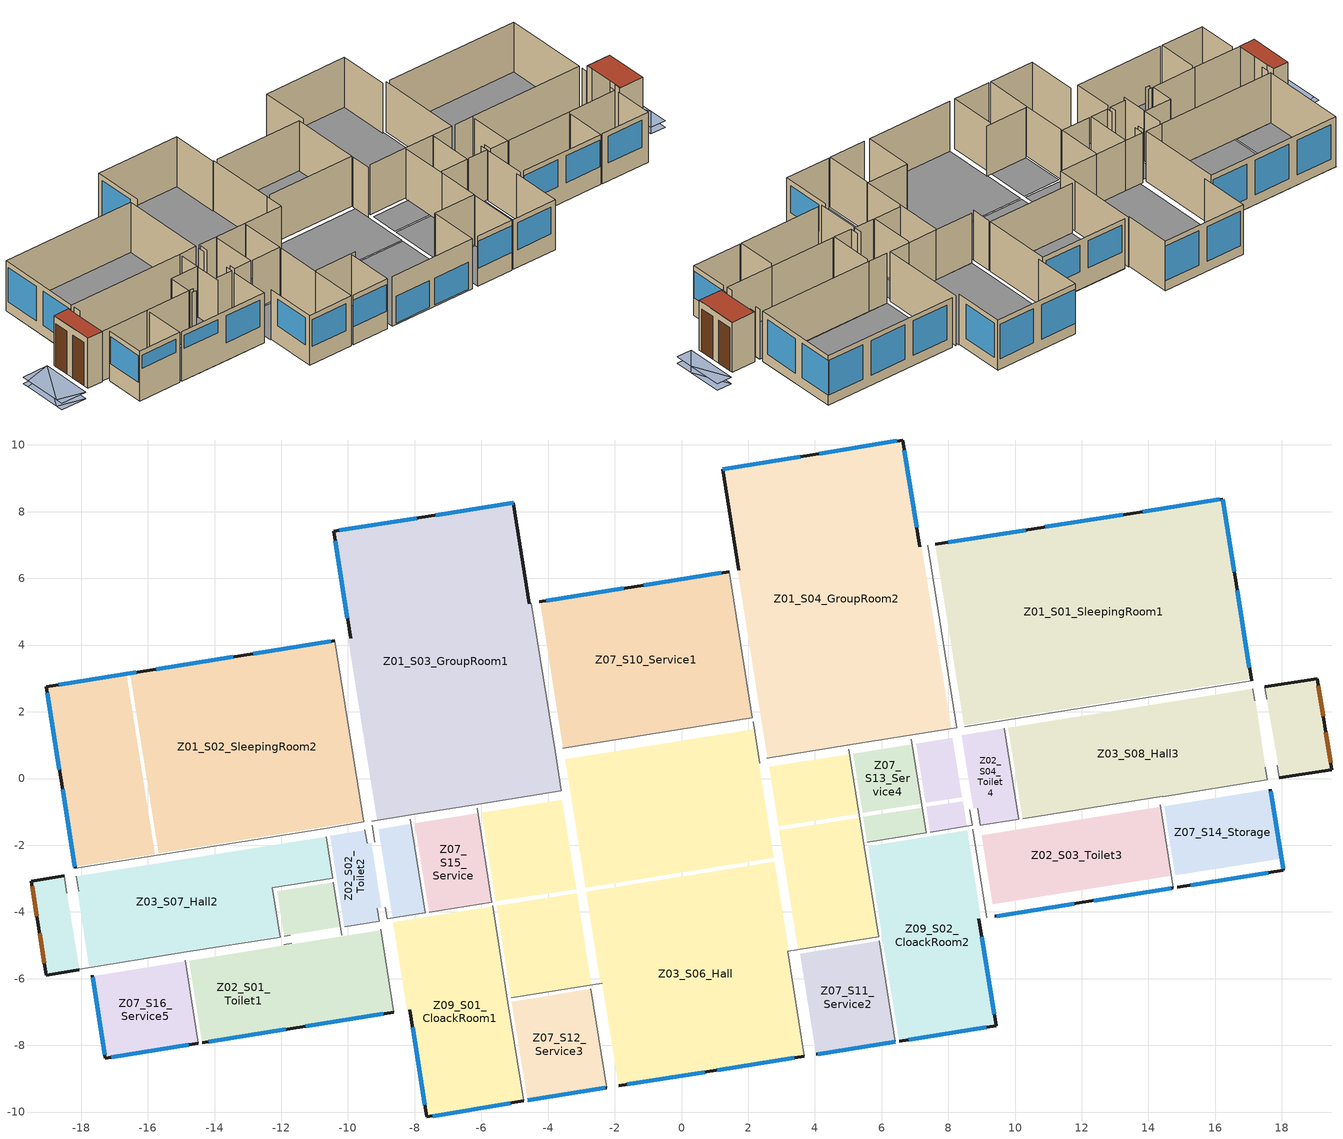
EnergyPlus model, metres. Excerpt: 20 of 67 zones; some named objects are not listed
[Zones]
Z01_S01_SleepingRoom1
 floor to Z04_S01_DHS (C05_Strop_Hollow_Slab_240mm): 8.48,1.6 7.61,7.03 16.22,8.38 17.08,2.98 15.07,2.66 z0
 wall outside (C79_ciana_podstawowa_Aerated): 17.09,2.93 16.22,8.38 7.61,7.03 z0:3.26
 wall to Z02_S04_Toilet4 (C80_ciana_podstawowa_Interna): 8.49,1.55 9.7,1.75 z0:3.26
 wall to Z03_S08_Hall3 (C80_ciana_podstawowa_Interna): 9.7,1.75 17.09,2.93 z0:3.26
 window (H05_Window): 16.14,8.37 13.82,8 / 13.23,7.91 10.91,7.54 / 10.31,7.45 7.99,7.08 / 17.03,3.32 16.66,5.64 z0.67:2.92
 window (H06_Window): 16.57,6.2 16.22,8.38 z0.67:2.92
Z01_S02_SleepingRoom2
 floor to Z07_S01_Storage1 (C05_Strop_Hollow_Slab_240mm): -19.05,2.75 -16.65,3.14 -15.79,-2.27 -18.19,-2.65 z0
 floor to Z07_S02_Storage2 (C05_Strop_Hollow_Slab_240mm): -10.4,4.13 -9.53,-1.27 -15.67,-2.25 -16.53,3.16 z0
 wall outside (C79_ciana_podstawowa_Aerated): -10.4,4.13 -19.05,2.75 -18.18,-2.7 z0:3.26
 wall to Z03_S07_Hall2 (C80_ciana_podstawowa_Interna): -18.18,-2.7 -10.63,-1.49 z0:3.26
 wall to Z02_S02_Toilet2 (C80_ciana_podstawowa_Interna): -10.63,-1.49 -9.53,-1.3 z0:3.26
 wall to Z01_S03_GroupRoom1 (C80_ciana_podstawowa_Interna): -9.53,-1.3 -10.4,4.13 z0:3.26
 window (H05_Window): -10.52,4.11 -12.84,3.74 / -13.43,3.65 -15.75,3.28 / -16.35,3.18 -18.67,2.81 / -19.02,2.58 -18.65,0.26 / -18.56,-0.33 -18.19,-2.65 z0.67:2.92
Z01_S03_GroupRoom1
 floor to Z07_S03_Storage3 (C05_Strop_Hollow_Slab_240mm): -9.12,-1.25 -9.99,4.2 -9.92,4.21 -10.43,7.41 -5.04,8.27 -4.56,5.25 -4.52,5.25 -3.63,-0.38 -6.09,-0.77 z0
 wall outside (C79_ciana_podstawowa_Aerated): -4.56,5.25 -5.04,8.27 -10.43,7.41 -9.92,4.21 z0:3.26
 wall to Z07_S10_Service1 (C80_ciana_podstawowa_Interna): -3.79,0.81 -4.5,5.26 z0:3.26
 wall to Z03_S06_Hall (C80_ciana_podstawowa_Interna): -3.6,-0.37 -3.79,0.81 z0:3.26
 wall to Z02_S02_Toilet2 (C82_ciana_podstawowa_Interna): -9.29,-1.28 -8.09,-1.09 z0:3.26
 wall to Z07_S15_Service (C82_ciana_podstawowa_Interna): -8.09,-1.09 -6.09,-0.77 z0:3.26
 wall to Z03_S06_Hall (C82_ciana_podstawowa_Interna): -6.09,-0.77 -3.6,-0.37 z0:3.26
 window (H05_Window): -10.39,7.13 -10.02,4.81 / -5.04,8.27 -7.36,7.9 z0.67:2.92; -7.93,7.81 -10.25,7.44 z0.66:2.91
Z01_S04_GroupRoom2
 floor to Z07_S05_Storage5 (C05_Strop_Hollow_Slab_240mm): 7.14,6.95 7.19,6.96 8.08,1.49 2.59,0.61 2.39,1.81 1.69,6.24 1.72,6.25 1.24,9.27 6.63,10.15 z0
 wall outside (C79_ciana_podstawowa_Aerated): 7.14,6.95 6.63,10.15 1.24,9.27 1.72,6.25 z0:3.26
 wall to Z03_S06_Hall (C82_ciana_podstawowa_Interna): 2.56,0.61 5.05,1.01 z0:3.26
 wall to Z07_S13_Service4 (C82_ciana_podstawowa_Interna): 5.05,1.01 6.94,1.31 z0:3.26
 wall to Z02_S04_Toilet4 (C82_ciana_podstawowa_Interna): 6.94,1.31 8.25,1.52 z0:3.26
 wall to Z01_S01_SleepingRoom1 (C80_ciana_podstawowa_Interna): 8.25,1.52 7.38,6.99 z0:3.26
 window (H05_Window): 6.45,10.12 4.13,9.74 / 7.05,7.53 6.68,9.85 z0.67:2.92; 3.56,9.65 1.24,9.27 z0.66:2.91
Z02_S01_Toilet1
 floor to Z07_S09_Storage10 (C05_Strop_Hollow_Slab_240mm): -11.89,-5 -11.49,-7.46 -14.37,-7.92 -14.76,-5.46 -12.9,-5.16 z0
 floor to Z03_S05_Hall4 (C05_Strop_Hollow_Slab_240mm): -11.91,-4.71 -12.12,-3.38 -10.44,-3.11 -10.22,-4.44 -11.7,-4.68 z0
 floor to Z07_S08_Storage9 (C05_Strop_Hollow_Slab_240mm): -8.62,-7.01 -11.49,-7.46 -11.89,-5 -9.01,-4.54 z0
 wall outside (C79_ciana_podstawowa_Aerated): -14.37,-7.92 -8.62,-7.01 z0:3.26
 wall to Z09_S01_CloackRoom1 (C80_ciana_podstawowa_Interna): -8.62,-7.01 -9.02,-4.52 z0:3.26
 wall to Z02_S02_Toilet2 (C82_ciana_podstawowa_Interna): -10.18,-4.7 -10.44,-3.11 z0:3.26
 wall to Z02_S01_Toilet1 (C80_ciana_podstawowa_Interna): -11.91,-4.74 -11.72,-4.71 / -11.69,-4.94 -11.93,-4.98 z0:3.26
 window (H08_Window): -14.18,-7.89 -11.86,-7.52 z2.08:2.93
 window (H07_Window): -11.27,-7.43 -8.95,-7.06 z1.17:2.92
Z02_S02_Toilet2
 floor to Z03_S05_Hall4 (C05_Strop_Hollow_Slab_240mm): -10.11,-4.42 -10.54,-1.72 -9.49,-1.55 -9.43,-1.94 -9.31,-1.92 -9,-3.87 -9.12,-3.89 -9.06,-4.26 z0
 floor to Z03_S04_Hall3 (C05_Strop_Hollow_Slab_240mm): -7.69,-4.02 -8.66,-4.18 -9.08,-1.51 -8.11,-1.36 z0
 wall to Z02_S02_Toilet2 (C80_ciana_podstawowa_Interna): -9.05,-4.28 -9.12,-3.89 / -9.43,-1.94 -9.49,-1.53 / -8.88,-3.86 -8.82,-4.2 / -9.27,-1.4 -9.19,-1.91 z0:3.26
 wall to Z09_S01_CloackRoom1 (C82_ciana_podstawowa_Interna): -8.82,-4.2 -7.69,-4.02 z0:3.26
 wall to Z07_S15_Service (C82_ciana_podstawowa_Interna): -7.69,-4.02 -8.14,-1.22 z0:3.26
 wall to Z02_S01_Toilet1 (C80_ciana_podstawowa_Interna): -10.1,-4.45 -9.05,-4.28 z0:3.26
Z02_S03_Toilet3
 floor to Z04_S02_DHS2 (C05_Strop_Hollow_Slab_240mm): 14.69,-2.92 9.34,-3.77 9,-1.7 14.36,-0.85 z0
 wall outside (C79_ciana_podstawowa_Aerated): 9.39,-4.13 14.75,-3.28 z0:3.26
 wall to Z07_S14_Storage (C82_ciana_podstawowa_Interna): 14.75,-3.28 14.35,-0.79 z0:3.26
 window (H07_Window): 9.45,-4.12 11.77,-3.75 / 12.36,-3.66 14.68,-3.29 z1.17:2.92
Z02_S04_Toilet4
 floor to Z03_S02_Hall1 (C05_Strop_Hollow_Slab_240mm): 8.12,1.22 8.41,-0.56 7.32,-0.73 7.04,1.05 z0
 floor to Z07_S06_Storage7 (C05_Strop_Hollow_Slab_240mm): 8.43,-0.68 8.55,-1.43 7.46,-1.61 7.34,-0.85 z0
 floor to Z03_S01_Hall5 (C05_Strop_Hollow_Slab_240mm): 10.11,-1.22 8.96,-1.41 8.88,-0.89 8.76,-0.91 8.7,-0.57 8.41,1.3 9.68,1.5 z0
 wall to Z09_S02_CloackRoom2 (C82_ciana_podstawowa_Interna): 7.46,-1.61 8.71,-1.41 z0:3.26
 wall to Z03_S08_Hall3 (C82_ciana_podstawowa_Interna): 10.11,-1.22 9.68,1.5 z0:3.26
 wall to Z02_S03_Toilet3 (C80_ciana_podstawowa_Interna): 8.96,-1.41 10.11,-1.22 z0:3.26
 wall to Z02_S04_Toilet4 (C80_ciana_podstawowa_Interna): 8.71,-1.41 8.64,-0.93 / 8.88,-0.89 8.96,-1.41 z0:3.26
Z03_S06_Hall
 floor to Z03_S04_Hall3 (C05_Strop_Hollow_Slab_240mm): -3.16,-3.31 -5.56,-3.68 -5.99,-1.02 -3.58,-0.64 z0
 floor to Z04_S03_DHS3 (C05_Strop_Hollow_Slab_240mm): -5.54,-3.82 -3.14,-3.43 -2.7,-6.18 -5.1,-6.57 z0
 floor to Z03_S03_Hall2 (C05_Strop_Hollow_Slab_240mm): -3.49,0.58 2.15,1.48 2.77,-2.37 -2.87,-3.27 -3.31,-0.53 z0
 floor to Z07_S07_Storage8 (C05_Strop_Hollow_Slab_240mm): -2.85,-3.39 2.79,-2.49 3.22,-5.18 3.18,-5.19 3.68,-8.32 -1.89,-9.21 -2.38,-6.13 -2.41,-6.14 z0
 floor to Z03_S02_Hall1 (C05_Strop_Hollow_Slab_240mm): 2.91,-1.44 2.63,0.35 5.03,0.73 5.32,-1.05 z0
 floor to Z07_S06_Storage7 (C05_Strop_Hollow_Slab_240mm): 5.91,-4.75 3.5,-5.13 2.93,-1.55 5.34,-1.17 5.47,-2.04 z0
 wall outside (C79_ciana_podstawowa_Aerated): -1.89,-9.21 3.68,-8.33 z0:3.26
 wall to Z07_S11_Service2 (C79_ciana_podstawowa_Aerated): 3.68,-8.33 3.18,-5.18 z0:3.26
 wall to Z01_S04_GroupRoom2 (C80_ciana_podstawowa_Interna): 2.34,0.45 2.14,1.7 z0:3.26
 wall to Z07_S13_Service4 (C82_ciana_podstawowa_Interna): 5.47,-2.04 5.01,0.88 z0:3.26
 wall to Z09_S02_CloackRoom2 (C82_ciana_podstawowa_Interna): 5.91,-4.75 5.47,-2.04 z0:3.26
 wall to Z07_S12_Service3 (C82_ciana_podstawowa_Interna): -5.1,-6.57 -2.38,-6.13 z0:3.26
 wall to Z07_S11_Service2 (C82_ciana_podstawowa_Interna): 3.18,-5.18 5.91,-4.75 z0:3.26
 window (H07_Window): -1.63,-9.17 0.69,-8.8 / 1.07,-8.74 3.39,-8.37 z0.1:1.85
Z03_S07_Hall2
 floor to Z03_S05_Hall4 (C05_Strop_Hollow_Slab_240mm): -17.75,-5.64 -18.11,-3.39 -18.07,-3.39 -18.14,-2.93 -10.65,-1.74 -10.46,-2.99 -12.26,-3.28 -12.03,-4.73 -14.81,-5.17 z0
 floor ground (C03_Strop_Basement_Floor (Inv)): -18.06,-5.74 -19.04,-5.89 -19.49,-3.08 -18.51,-2.92 -18.42,-3.44 z0
 wall outside (C84_ciana_podstawowa_Ribbed): -18.51,-2.92 -19.49,-3.08 -19.04,-5.89 -18.06,-5.74 z0:3.26
 wall to Z02_S01_Toilet1 (C82_ciana_podstawowa_Interna): -12.03,-4.75 -12.26,-3.28 -10.46,-2.99 z0:3.26
 wall to Z07_S16_Service5 (C80_ciana_podstawowa_Interna): -18.06,-5.72 -14.92,-5.22 z0:3.26
 wall to Z02_S01_Toilet1 (C80_ciana_podstawowa_Interna): -14.92,-5.22 -12.03,-4.75 z0:3.26
 wall to Z02_S02_Toilet2 (C82_ciana_podstawowa_Interna): -10.46,-2.99 -10.65,-1.74 z0:3.26
 wall to Z03_S07_Hall2 (C79_ciana_podstawowa_Aerated): -18.42,-3.44 -18.51,-2.92 / -18.14,-2.93 -18.07,-3.39 z0:3.26
 door (H03_Door): -19.47,-3.23 -19.33,-4.13 / -19.25,-4.63 -19.1,-5.54 z0:2.8
 roof outside (C06_Strop_Hollow_Slab_240mm): -18.51,-2.92 -19.49,-3.08 -19.04,-5.89 -18.06,-5.74 -18.42,-3.44 z3.26
Z03_S08_Hall3
 floor to Z03_S01_Hall5 (C05_Strop_Hollow_Slab_240mm): 9.8,1.52 17.13,2.69 17.21,2.33 17.5,0.34 17.56,-0.04 14.43,-0.54 10.23,-1.21 z0
 floor ground (C04_Strop_Basement_Floor (Inv)): 19.49,0.27 17.96,0.02 17.49,2.75 19.06,3 z0
 wall outside (C84_ciana_podstawowa_Ribbed): 17.92,0.02 19.49,0.27 19.06,3 17.48,2.75 z0:3.26
 wall to Z02_S03_Toilet3 (C80_ciana_podstawowa_Interna): 10.23,-1.2 14.43,-0.54 z0:3.26
 wall to Z07_S14_Storage (C81_ciana_podstawowa_Interna): 14.43,-0.54 17.56,-0.04 z0:3.26
 wall to Z03_S08_Hall3 (C79_ciana_podstawowa_Aerated): 17.19,2.33 17.13,2.69 / 17.56,-0.04 17.5,0.34 / 17.48,2.75 17.54,2.38 / 17.86,0.39 17.92,0.02 z0:3.26
 door (H03_Door): 19.24,1.87 19.09,2.78 / 19.46,0.48 19.32,1.38 z0:2.8
 roof outside (C06_Strop_Hollow_Slab_240mm): 19.06,3 17.53,2.75 17.97,0.02 19.49,0.27 z3.26
Z07_S10_Service1
 floor to Z07_S04_Storage4 (C05_Strop_Hollow_Slab_240mm): 2.1,1.81 -3.54,0.91 -4.24,5.3 1.4,6.2 z0
 wall outside (C79_ciana_podstawowa_Aerated): 1.43,6.2 -4.26,5.29 z0:3.26
 wall to Z01_S04_GroupRoom2 (C80_ciana_podstawowa_Interna): 2.13,1.82 1.43,6.2 z0:3.26
 wall to Z03_S06_Hall (C82_ciana_podstawowa_Interna): -3.56,0.91 2.13,1.82 z0:3.26
 window (H07_Window): 1.19,6.16 -1.13,5.79 / -1.73,5.7 -4.05,5.33 z1.17:2.92
Z07_S11_Service2
 floor to Z07_S06_Storage7 (C05_Strop_Hollow_Slab_240mm): 3.56,-5.25 5.93,-4.87 6.41,-7.89 4.04,-8.27 z0
 wall outside (C79_ciana_podstawowa_Aerated): 4.04,-8.27 6.41,-7.89 z0:3.26
 wall to Z09_S02_CloackRoom2 (C82_ciana_podstawowa_Interna): 6.41,-7.89 5.93,-4.87 z0:3.26
 window (H07_Window): 4.09,-8.26 6.41,-7.89 z1.17:2.92
Z07_S12_Service3
 floor to Z04_S03_DHS3 (C05_Strop_Hollow_Slab_240mm): -2.72,-6.31 -2.24,-9.27 -4.61,-9.65 -5.09,-6.69 z0
 wall outside (C79_ciana_podstawowa_Aerated): -4.61,-9.65 -2.24,-9.27 z0:3.26
 wall to Z03_S06_Hall (C79_ciana_podstawowa_Aerated): -2.24,-9.27 -2.72,-6.31 z0:3.26
 window (H07_Window): -4.61,-9.65 -2.29,-9.28 z1.17:2.92
Z07_S13_Service4
 floor to Z03_S02_Hall1 (C05_Strop_Hollow_Slab_240mm): 5.44,-1.03 5.15,0.75 6.92,1.03 7.2,-0.75 z0
 floor to Z07_S06_Storage7 (C05_Strop_Hollow_Slab_240mm): 5.57,-1.91 5.45,-1.15 7.22,-0.87 7.34,-1.62 z0
 wall to Z09_S02_CloackRoom2 (C82_ciana_podstawowa_Interna): 5.57,-1.91 7.34,-1.63 z0:3.26
 wall to Z02_S04_Toilet4 (C82_ciana_podstawowa_Interna): 7.34,-1.63 6.9,1.18 z0:3.26
Z07_S14_Storage
 floor to Z04_S02_DHS2 (C05_Strop_Hollow_Slab_240mm): 17.63,-0.32 17.96,-2.4 14.81,-2.9 14.48,-0.83 z0
 wall outside (C79_ciana_podstawowa_Aerated): 14.86,-3.26 18.04,-2.75 17.66,-0.32 z0:3.26
 window (H07_Window): 18.03,-2.7 17.66,-0.38 / 15.27,-3.2 17.59,-2.83 z1.17:2.92
Z07_S15_Service
 floor to Z03_S04_Hall3 (C05_Strop_Hollow_Slab_240mm): -7.57,-4 -7.99,-1.34 -6.11,-1.04 -5.68,-3.7 z0
 wall to Z03_S06_Hall (C82_ciana_podstawowa_Interna): -5.68,-3.7 -6.13,-0.9 z0:3.26
 wall to Z09_S01_CloackRoom1 (C82_ciana_podstawowa_Interna): -7.57,-4 -5.68,-3.7 z0:3.26
Z07_S16_Service5
 floor to Z07_S09_Storage10 (C05_Strop_Hollow_Slab_240mm): -17.66,-5.92 -14.88,-5.48 -14.49,-7.94 -17.27,-8.38 z0
 wall outside (C79_ciana_podstawowa_Aerated): -17.67,-5.9 -17.27,-8.39 -14.49,-7.94 z0:3.26
 wall to Z02_S01_Toilet1 (C82_ciana_podstawowa_Interna): -14.49,-7.94 -14.88,-5.45 z0:3.26
 window (H07_Window): -17.66,-5.96 -17.29,-8.28 z1.17:2.92
 window (H08_Window): -17.09,-8.36 -14.77,-7.99 z2.08:2.93
Z09_S01_CloackRoom1
 floor to Z04_S03_DHS3 (C05_Strop_Hollow_Slab_240mm): -4.73,-9.67 -7.63,-10.15 -8.15,-6.93 -8.21,-6.94 -8.63,-4.31 -5.66,-3.84 -5.2,-6.7 z0
 wall outside (C79_ciana_podstawowa_Aerated): -8.15,-6.93 -7.63,-10.15 -4.73,-9.67 z0:3.26
 wall to Z03_S06_Hall (C82_ciana_podstawowa_Interna): -5.2,-6.7 -5.66,-3.82 z0:3.26
 wall to Z07_S12_Service3 (C82_ciana_podstawowa_Interna): -4.73,-9.67 -5.2,-6.7 z0:3.26
 window (H07_Window): -7.46,-10.12 -5.14,-9.73 / -8.06,-7.46 -7.69,-9.78 z1.17:2.92
Z09_S02_CloackRoom2
 floor to Z07_S06_Storage7 (C05_Strop_Hollow_Slab_240mm): 5.59,-2.03 8.57,-1.55 8.6,-1.76 8.97,-4.2 8.92,-4.21 9.43,-7.41 6.53,-7.87 6.02,-4.73 z0
 wall outside (C79_ciana_podstawowa_Aerated): 6.53,-7.87 9.43,-7.41 8.92,-4.21 z0:3.26
 wall to Z02_S03_Toilet3 (C80_ciana_podstawowa_Interna): 9.16,-4.17 8.73,-1.52 z0:3.26
 window (H07_Window): 9.37,-7.06 9,-4.74 / 6.81,-7.83 9.13,-7.46 z1.17:2.92
shading: 19.32,3.36 20.66,1.34 20.32,3.52 z-0.42; 19.85,0.04 20.66,1.34 19.32,3.36 z-0.42; 20.66,1.34 19.85,0.04 20.86,0.19 z-0.42; 19.32,3.36 20.66,1.34 20.32,3.52 z0; 19.85,0.04 20.66,1.34 19.32,3.36 z0; 20.66,1.34 19.85,0.04 20.86,0.19 z0; -20.99,-6.43 -19.33,-6.16 -21.05,-6 z-0.42; -19.84,-2.92 -21.05,-6 -19.33,-6.16 z-0.42; -21.05,-6 -19.84,-2.92 -21.43,-3.61 z-0.42; -21.5,-3.19 -21.43,-3.61 -19.84,-2.92 z-0.42; -20.99,-6.43 -19.33,-6.16 -21.05,-6 z0; -19.84,-2.92 -21.05,-6 -19.33,-6.16 z0; -21.05,-6 -19.84,-2.92 -21.43,-3.61 z0; -21.5,-3.19 -21.43,-3.61 -19.84,-2.92 z0
[Building]
Zlobek validated ventilation 0.85: 0, Country, 0.04, 0.4, FullExterior, 25, 6
[SizingPeriod:WeatherFileConditionType]
Summer: SummerExtreme, Monday, Yes, Yes
Winter: WinterExtreme, Monday, Yes, Yes
[Site:Location]
Warsaw: 52.237, 21.0175, 0, 111
[Site:GroundTemperature:BuildingSurface]
10, 10, 10, 10, 10, 10, 10, 10, 10, 10, 10, 10
[Site:GroundReflectance]
0.2, 0.2, 0.2, 0.2, 0.2, 0.2, 0.2, 0.2, 0.2, 0.2, 0.2, 0.2
[Site:WaterMainsTemperature]
Schedule: Sched7_water_mains_temp, 0, 0
[Material:NoMass]
V03_M_Jednoskrzyd3owe_p3ytow (10mm): Rough, 0.33, 0.65, 0.6, 0.65
M06_Fictitious_insulation (0.6): Rough, 0.524073, 0.65, 0.6, 0.65
M07_Fictitious_insulation (0.6): Rough, 0.522928, 0.65, 0.6, 0.65
[WindowMaterial:SimpleGlazingSystem]
V06_Window_PVC_2350x2250_Win (10mm); V07_Window_PVC_2350x2250_Win (10mm); V05_Window_PVC_2350x1750_Win (10mm); V08_Window_PVC_2350x850_Wind (10mm): 1.5, 0.7
[Construction]
H03_Door: V03_M_Jednoskrzyd3owe_p3ytow (10mm)
H05_Window: V06_Window_PVC_2350x2250_Win (10mm)
H06_Window: V07_Window_PVC_2350x2250_Win (10mm)
H07_Window: V05_Window_PVC_2350x1750_Win (10mm)
H08_Window: V08_Window_PVC_2350x850_Wind (10mm)
C79_ciana_podstawowa_Aerated: M09_Reference (360mm 0.6)
C80_ciana_podstawowa_Interna: M08_Mur_z_ceg3y_dr_onej (240mm 0.6)
C05_Strop_Hollow_Slab_240mm: M02_Concrete_High_density (240mm 0.6)
C82_ciana_podstawowa_Interna: M08_Mur_z_ceg3y_dr_onej (120mm 0.6)
C06_Strop_Hollow_Slab_240mm: M03_Concrete_High_density (240mm 0.6), M01_Air_cavity, M03_Concrete_High_density (240mm 0.6)
C81_ciana_podstawowa_Interna: M08_Mur_z_ceg3y_dr_onej (290mm 0.6)
C84_ciana_podstawowa_Ribbed: M11_Reference (320mm 0.6)
C03_Strop_Basement_Floor (Inv): M02_Concrete_High_density (200mm 0.6), M06_Fictitious_insulation (0.6)
C04_Strop_Basement_Floor (Inv): M02_Concrete_High_density (200mm 0.6), M07_Fictitious_insulation (0.6)
FURNIT_InternalMass: FURNIT_Material
[Material]
M02_Concrete_High_density (200mm 0.6): Rough, 0.2, 0.731, 2400, 840, 0.9, 0.6, 0.6
M02_Concrete_High_density (240mm 0.6): Rough, 0.24, 0.731, 2400, 840, 0.9, 0.6, 0.6
M03_Concrete_High_density (240mm 0.6): Rough, 0.24, 0.73, 2400, 840, 0.9, 0.6, 0.6
M09_Reference (360mm 0.6): Rough, 0.36, 1.198, 800, 840, 0.9, 0.6, 0.6
M08_Mur_z_ceg3y_dr_onej (240mm 0.6): Rough, 0.24, 0.8, 1600, 888, 0.9, 0.6, 0.6
M08_Mur_z_ceg3y_dr_onej (290mm 0.6): Rough, 0.29, 0.8, 1600, 888, 0.9, 0.6, 0.6
M08_Mur_z_ceg3y_dr_onej (120mm 0.6): Rough, 0.12, 0.8, 1600, 888, 0.9, 0.6, 0.6
M11_Reference (320mm 0.6): Rough, 0.32, 1.2, 800, 840, 0.9, 0.6, 0.6
FURNIT_Material: MediumSmooth, 0.05, 0.18, 900, 1200, 0.9, 0.6, 0.6
[Material:AirGap]
M01_Air_cavity: 0.09
[Zone]
Z01_S01_SleepingRoom1: 0, 0, 0, 0, 1, 1, 3.26, 157.09, 48.19
Z01_S02_SleepingRoom2: 0, 0, 0, 0, 1, 1, 3.26, 157.592, 48.342
Z01_S03_GroupRoom1: 0, 0, 0, 0, 1, 1, 3.26, 161.355, 49.497
Z01_S04_GroupRoom2: 0, 0, 0, 0, 1, 1, 3.26, 161.552, 49.556
Z02_S01_Toilet1: 0, 0, 0, 0, 1, 1, 3.26, 56.669, 17.385
Z02_S02_Toilet2: 0, 0, 0, 0, 1, 1, 3.26, 21.77, 6.678
Z02_S03_Toilet3: 0, 0, 0, 0, 1, 1, 3.26, 44.523, 13.658
Z02_S04_Toilet4: 0, 0, 0, 0, 1, 1, 3.26, 24.085, 7.388
Z03_S06_Hall: 0, 0, 0, 0, 1, 1, 3.26, 290.041, 88.97
Z03_S07_Hall2: 0, 0, 0, 0, 1, 1, 3.26, 71.268, 21.862
Z03_S08_Hall3: 0, 0, 0, 0, 1, 1, 3.26, 83.583, 25.639
Z07_S10_Service1: 0, 0, 0, 0, 1, 1, 3.26, 83.375, 25.575
Z07_S11_Service2: 0, 0, 0, 0, 1, 1, 3.26, 23.94, 7.344
Z07_S12_Service3: 0, 0, 0, 0, 1, 1, 3.26, 23.473, 7.2
Z07_S13_Service4: 0, 0, 0, 0, 1, 1, 3.26, 16.573, 5.084
Z07_S14_Storage: 0, 0, 0, 0, 1, 1, 3.26, 25.875, 7.937
Z07_S15_Service: 0, 0, 0, 0, 1, 1, 3.26, 17.685, 5.424
Z07_S16_Service5: 0, 0, 0, 0, 1, 1, 3.26, 23.166, 7.106
Z09_S01_CloackRoom1: 0, 0, 0, 0, 1, 1, 3.26, 58.922, 18.075
Z09_S02_CloackRoom2: 0, 0, 0, 0, 1, 1, 3.26, 58.832, 18.048
[People]
Z01_S01_SleepingRoom1_IG1 People: Z01_S01_SleepingRoom1, Sched3, people, 30, , , 0.6, autocalculate, Z01_S01_SleepingRoom1_IG1 ActivityLevel, 0, No, , , Work Eff Sch
Z01_S02_SleepingRoom2_IG1 People: Z01_S02_SleepingRoom2, Sched3, people, 30, , , 0.6, autocalculate, Z01_S02_SleepingRoom2_IG1 ActivityLevel, 0, No, , , Work Eff Sch
Z01_S03_GroupRoom1_IG1 People: Z01_S03_GroupRoom1, Sched3, people, 30, , , 0.6, autocalculate, Z01_S03_GroupRoom1_IG1 ActivityLevel, 0, No, , , Work Eff Sch
Z01_S04_GroupRoom2_IG1 People: Z01_S04_GroupRoom2, Sched3, people, 30, , , 0.6, autocalculate, Z01_S04_GroupRoom2_IG1 ActivityLevel, 0, No, , , Work Eff Sch
[Lights]
Z01_S01_SleepingRoom1_IG2 Lights: Z01_S01_SleepingRoom1, Sched3, Watts/Area, , 10.3756, , 0, 0.656, 0.18, 0, 1
Z01_S02_SleepingRoom2_IG2 Lights: Z01_S02_SleepingRoom2, Sched3, Watts/Area, , 10.3429, , 0, 0.656, 0.18, 0, 1
Z01_S03_GroupRoom1_IG2 Lights: Z01_S03_GroupRoom1, Sched3, Watts/Area, , 10.1017, , 0, 0.656, 0.18, 0, 1
Z01_S04_GroupRoom2_IG2 Lights: Z01_S04_GroupRoom2, Sched3, Watts/Area, , 10.0896, , 0, 0.656, 0.18, 0, 1
Z03_S06_Hall_IG1 Lights: Z03_S06_Hall, Sched3, Watts/Area, , 2.24794, , 0, 0.656, 0.18, 0, 1
Z03_S07_Hall2_IG1 Lights: Z03_S07_Hall2, Sched3, Watts/Area, , 9.14814, , 0, 0.656, 0.18, 0, 1
Z03_S08_Hall3_IG1 Lights: Z03_S08_Hall3, Sched3, Watts/Area, , 7.80074, , 0, 0.656, 0.18, 0, 1
[ZoneInfiltration:FlowCoefficient]
Z01_S01_SleepingRoom1_IG3 Infil: Z01_S01_SleepingRoom1, Sched1_flow_rate_fraction, 0.0163097, 0.078, 0.67, 0.142, 0.5
Z01_S02_SleepingRoom2_IG3 Infil: Z01_S02_SleepingRoom2, Sched1_flow_rate_fraction, 0.0164207, 0.078, 0.67, 0.142, 0.5
Z01_S03_GroupRoom1_IG3 Infil: Z01_S03_GroupRoom1, Sched1_flow_rate_fraction, 0.0119991, 0.078, 0.67, 0.142, 0.5
Z01_S04_GroupRoom2_IG3 Infil: Z01_S04_GroupRoom2, Sched1_flow_rate_fraction, 0.011999, 0.078, 0.67, 0.142, 0.5
Z02_S01_Toilet1_IG1 Infil: Z02_S01_Toilet1, Sched1_flow_rate_fraction, 0.00548963, 0.078, 0.67, 0.142, 0.5
Z02_S03_Toilet3_IG1 Infil: Z02_S03_Toilet3, Sched1_flow_rate_fraction, 0.00576602, 0.078, 0.67, 0.142, 0.5
Z03_S06_Hall_IG2 Infil: Z03_S06_Hall, Sched1_flow_rate_fraction, 0.00591396, 0.078, 0.67, 0.142, 0.5
Z03_S07_Hall2_IG2 Infil: Z03_S07_Hall2, Sched1_flow_rate_fraction, 0.00781906, 0.078, 0.67, 0.142, 0.5
Z03_S08_Hall3_IG2 Infil: Z03_S08_Hall3, Sched1_flow_rate_fraction, 0.00885588, 0.078, 0.67, 0.142, 0.5
Z07_S10_Service1_IG1 Infil: Z07_S10_Service1, Sched1_flow_rate_fraction, 0.0059946, 0.078, 0.67, 0.142, 0.5
Z07_S11_Service2_IG1 Infil: Z07_S11_Service2, Sched1_flow_rate_fraction, 0.00267441, 0.078, 0.67, 0.142, 0.5
Z07_S12_Service3_IG1 Infil: Z07_S12_Service3, Sched1_flow_rate_fraction, 0.0026745, 0.078, 0.67, 0.142, 0.5
Z07_S14_Storage_IG1 Infil: Z07_S14_Storage, Sched1_flow_rate_fraction, 0.00594419, 0.078, 0.67, 0.142, 0.5
Z07_S16_Service5_IG1 Infil: Z07_S16_Service5, Sched1_flow_rate_fraction, 0.00516674, 0.078, 0.67, 0.142, 0.5
Z09_S01_CloackRoom1_IG1 Infil: Z09_S01_CloackRoom1, Sched1_flow_rate_fraction, 0.00628912, 0.078, 0.67, 0.142, 0.5
Z09_S02_CloackRoom2_IG1 Infil: Z09_S02_CloackRoom2, Sched1_flow_rate_fraction, 0.00627711, 0.078, 0.67, 0.142, 0.5
[ZoneVentilation:DesignFlowRate]
Z01_S01_SleepingRoom1_IG4 Ventil: Z01_S01_SleepingRoom1, Sched1_flow_rate_fraction, Flow/Zone, 0.102, , , 0, Natural, 0, 1, 1, 0, 0, 0, -50, , 100, , -50, , -50, , 100, , 40
Z01_S02_SleepingRoom2_IG4 Ventil: Z01_S02_SleepingRoom2, Sched1_flow_rate_fraction, Flow/Zone, 0.102, , , 0, Natural, 0, 1, 1, 0, 0, 0, -50, , 100, , -50, , -50, , 100, , 40
Z01_S03_GroupRoom1_IG4 Ventil: Z01_S03_GroupRoom1, Sched1_flow_rate_fraction, Flow/Zone, 0.102, , , 0, Natural, 0, 1, 1, 0, 0, 0, -50, , 100, , -50, , -50, , 100, , 40
Z01_S04_GroupRoom2_IG4 Ventil: Z01_S04_GroupRoom2, Sched1_flow_rate_fraction, Flow/Zone, 0.102, , , 0, Natural, 0, 1, 1, 0, 0, 0, -50, , 100, , -50, , -50, , 100, , 40
Z02_S01_Toilet1_IG2 Ventil: Z02_S01_Toilet1, Sched1_flow_rate_fraction, Flow/Zone, 0.0119, , , 0, Natural, 0, 1, 1, 0, 0, 0, -50, , 100, , -50, , -50, , 100, , 40
Z02_S02_Toilet2_IG1 Ventil: Z02_S02_Toilet2, Sched1_flow_rate_fraction, Flow/Zone, 0.0119, , , 0, Natural, 0, 1, 1, 0, 0, 0, -50, , 100, , -50, , -50, , 100, , 40
Z02_S03_Toilet3_IG2 Ventil: Z02_S03_Toilet3, Sched1_flow_rate_fraction, Flow/Zone, 0.0119, , , 0, Natural, 0, 1, 1, 0, 0, 0, -50, , 100, , -50, , -50, , 100, , 40
Z02_S04_Toilet4_IG1 Ventil: Z02_S04_Toilet4, Sched1_flow_rate_fraction, Flow/Zone, 0.0119, , , 0, Natural, 0, 1, 1, 0, 0, 0, -50, , 100, , -50, , -50, , 100, , 40
Z03_S06_Hall_IG3 Ventil: Z03_S06_Hall, Sched1_flow_rate_fraction, Flow/Zone, 0.0402835, , , 0, Natural, 0, 1, 1, 0, 0, 0, -50, , 100, , -50, , -50, , 100, , 40
Z03_S07_Hall2_IG3 Ventil: Z03_S07_Hall2, Sched1_flow_rate_fraction, Flow/Zone, 0.00989829, , , 0, Natural, 0, 1, 1, 0, 0, 0, -50, , 100, , -50, , -50, , 100, , 40
Z03_S08_Hall3_IG3 Ventil: Z03_S08_Hall3, Sched1_flow_rate_fraction, Flow/Zone, 0.0116088, , , 0, Natural, 0, 1, 1, 0, 0, 0, -50, , 100, , -50, , -50, , 100, , 40
Z07_S10_Service1_IG2 Ventil: Z07_S10_Service1, Sched1_flow_rate_fraction, Flow/Zone, 0.0231596, , , 0, Natural, 0, 1, 1, 0, 0, 0, -50, , 100, , -50, , -50, , 100, , 40
Z07_S11_Service2_IG2 Ventil: Z07_S11_Service2, Sched1_flow_rate_fraction, Flow/Zone, 0.00665006, , , 0, Natural, 0, 1, 1, 0, 0, 0, -50, , 100, , -50, , -50, , 100, , 40
Z07_S12_Service3_IG2 Ventil: Z07_S12_Service3, Sched1_flow_rate_fraction, Flow/Zone, 0.00652034, , , 0, Natural, 0, 1, 1, 0, 0, 0, -50, , 100, , -50, , -50, , 100, , 40
Z07_S13_Service4_IG1 Ventil: Z07_S13_Service4, Sched1_flow_rate_fraction, Flow/Zone, 0.00460363, , , 0, Natural, 0, 1, 1, 0, 0, 0, -50, , 100, , -50, , -50, , 100, , 40
Z07_S14_Storage_IG2 Ventil: Z07_S14_Storage, Sched1_flow_rate_fraction, Flow/Zone, 0.00215624, , , 0, Natural, 0, 1, 1, 0, 0, 0, -50, , 100, , -50, , -50, , 100, , 40
Z07_S15_Service_IG1 Ventil: Z07_S15_Service, Sched1_flow_rate_fraction, Flow/Zone, 0.00491256, , , 0, Natural, 0, 1, 1, 0, 0, 0, -50, , 100, , -50, , -50, , 100, , 40
Z07_S16_Service5_IG2 Ventil: Z07_S16_Service5, Sched1_flow_rate_fraction, Flow/Zone, 0.00643488, , , 0, Natural, 0, 1, 1, 0, 0, 0, -50, , 100, , -50, , -50, , 100, , 40
Z09_S01_CloackRoom1_IG2 Ventil: Z09_S01_CloackRoom1, Sched1_flow_rate_fraction, Flow/Zone, 0.0163673, , , 0, Natural, 0, 1, 1, 0, 0, 0, -50, , 100, , -50, , -50, , 100, , 40
Z09_S02_CloackRoom2_IG2 Ventil: Z09_S02_CloackRoom2, Sched1_flow_rate_fraction, Flow/Zone, 0.0163423, , , 0, Natural, 0, 1, 1, 0, 0, 0, -50, , 100, , -50, , -50, , 100, , 40
[ZoneAirBalance:OutdoorAir]
Z01_S01_SleepingRoom1 Balance: Z01_S01_SleepingRoom1, Quadrature, 0, Sched1_flow_rate_fraction
Z01_S02_SleepingRoom2 Balance: Z01_S02_SleepingRoom2, Quadrature, 0, Sched1_flow_rate_fraction
Z01_S03_GroupRoom1 Balance: Z01_S03_GroupRoom1, Quadrature, 0, Sched1_flow_rate_fraction
Z01_S04_GroupRoom2 Balance: Z01_S04_GroupRoom2, Quadrature, 0, Sched1_flow_rate_fraction
Z02_S01_Toilet1 Balance: Z02_S01_Toilet1, Quadrature, 0, Sched1_flow_rate_fraction
Z02_S02_Toilet2 Balance: Z02_S02_Toilet2, Quadrature, 0, Sched1_flow_rate_fraction
Z02_S03_Toilet3 Balance: Z02_S03_Toilet3, Quadrature, 0, Sched1_flow_rate_fraction
Z02_S04_Toilet4 Balance: Z02_S04_Toilet4, Quadrature, 0, Sched1_flow_rate_fraction
Z03_S06_Hall Balance: Z03_S06_Hall, Quadrature, 0, Sched1_flow_rate_fraction
Z03_S07_Hall2 Balance: Z03_S07_Hall2, Quadrature, 0, Sched1_flow_rate_fraction
Z03_S08_Hall3 Balance: Z03_S08_Hall3, Quadrature, 0, Sched1_flow_rate_fraction
Z07_S10_Service1 Balance: Z07_S10_Service1, Quadrature, 0, Sched1_flow_rate_fraction
Z07_S11_Service2 Balance: Z07_S11_Service2, Quadrature, 0, Sched1_flow_rate_fraction
Z07_S12_Service3 Balance: Z07_S12_Service3, Quadrature, 0, Sched1_flow_rate_fraction
Z07_S13_Service4 Balance: Z07_S13_Service4, Quadrature, 0, Sched1_flow_rate_fraction
Z07_S14_Storage Balance: Z07_S14_Storage, Quadrature, 0, Sched1_flow_rate_fraction
Z07_S15_Service Balance: Z07_S15_Service, Quadrature, 0, Sched1_flow_rate_fraction
Z07_S16_Service5 Balance: Z07_S16_Service5, Quadrature, 0, Sched1_flow_rate_fraction
Z09_S01_CloackRoom1 Balance: Z09_S01_CloackRoom1, Quadrature, 0, Sched1_flow_rate_fraction
Z09_S02_CloackRoom2 Balance: Z09_S02_CloackRoom2, Quadrature, 0, Sched1_flow_rate_fraction
[InternalMass]
Z01_S01_SleepingRoom1 Furniture: FURNIT_InternalMass, Z01_S01_SleepingRoom1, 24.0951
Z01_S02_SleepingRoom2 Furniture: FURNIT_InternalMass, Z01_S02_SleepingRoom2, 24.1711
Z01_S03_GroupRoom1 Furniture: FURNIT_InternalMass, Z01_S03_GroupRoom1, 24.7483
Z01_S04_GroupRoom2 Furniture: FURNIT_InternalMass, Z01_S04_GroupRoom2, 24.778
Z02_S01_Toilet1 Furniture: FURNIT_InternalMass, Z02_S01_Toilet1, 8.69238
Z02_S02_Toilet2 Furniture: FURNIT_InternalMass, Z02_S02_Toilet2, 3.33914
Z02_S03_Toilet3 Furniture: FURNIT_InternalMass, Z02_S03_Toilet3, 6.82918
Z02_S04_Toilet4 Furniture: FURNIT_InternalMass, Z02_S04_Toilet4, 3.69408
Z03_S06_Hall Furniture: FURNIT_InternalMass, Z03_S06_Hall, 44.4852
Z03_S07_Hall2 Furniture: FURNIT_InternalMass, Z03_S07_Hall2, 10.9312
Z03_S08_Hall3 Furniture: FURNIT_InternalMass, Z03_S08_Hall3, 12.8193
Z07_S10_Service1 Furniture: FURNIT_InternalMass, Z07_S10_Service1, 12.7873
Z07_S11_Service2 Furniture: FURNIT_InternalMass, Z07_S11_Service2, 3.67179
Z07_S12_Service3 Furniture: FURNIT_InternalMass, Z07_S12_Service3, 3.59996
Z07_S13_Service4 Furniture: FURNIT_InternalMass, Z07_S13_Service4, 2.54183
Z07_S14_Storage Furniture: FURNIT_InternalMass, Z07_S14_Storage, 3.96869
Z07_S15_Service Furniture: FURNIT_InternalMass, Z07_S15_Service, 2.71214
Z07_S16_Service5 Furniture: FURNIT_InternalMass, Z07_S16_Service5, 3.55313
Z09_S01_CloackRoom1 Furniture: FURNIT_InternalMass, Z09_S01_CloackRoom1, 9.03736
Z09_S02_CloackRoom2 Furniture: FURNIT_InternalMass, Z09_S02_CloackRoom2, 9.02404
[HVACTemplate:Zone:IdealLoadsAirSystem]
Z01_S01_SleepingRoom1: Thermostat_Z01_S01_SleepingRoom1, , 50, 13, 0.0156, 0.0077, NoLimit, , , NoLimit, , , , , ConstantSensibleHeatRatio, 0.7, 60, None, 30, None, , , , , None, , None, 0.5, 0.5
Z01_S02_SleepingRoom2: Thermostat_Z01_S02_SleepingRoom2, , 50, 13, 0.0156, 0.0077, NoLimit, , , NoLimit, , , , , ConstantSensibleHeatRatio, 0.7, 60, None, 30, None, , , , , None, , None, 0.5, 0.5
Z01_S03_GroupRoom1: Thermostat_Z01_S03_GroupRoom1, , 50, 13, 0.0156, 0.0077, NoLimit, , , NoLimit, , , , , ConstantSensibleHeatRatio, 0.7, 60, None, 30, None, , , , , None, , None, 0.5, 0.5
Z01_S04_GroupRoom2: Thermostat_Z01_S04_GroupRoom2, , 50, 13, 0.0156, 0.0077, NoLimit, , , NoLimit, , , , , ConstantSensibleHeatRatio, 0.7, 60, None, 30, None, , , , , None, , None, 0.5, 0.5
Z02_S01_Toilet1: Thermostat_Z02_S01_Toilet1, , 50, 13, 0.0156, 0.0077, NoLimit, , , NoLimit, , , , , ConstantSensibleHeatRatio, 0.7, 60, None, 30, None, , , , , None, , None, 0.5, 0.5
Z02_S02_Toilet2: Thermostat_Z02_S02_Toilet2, , 50, 13, 0.0156, 0.0077, NoLimit, , , NoLimit, , , , , ConstantSensibleHeatRatio, 0.7, 60, None, 30, None, , , , , None, , None, 0.5, 0.5
Z02_S03_Toilet3: Thermostat_Z02_S03_Toilet3, , 50, 13, 0.0156, 0.0077, NoLimit, , , NoLimit, , , , , ConstantSensibleHeatRatio, 0.7, 60, None, 30, None, , , , , None, , None, 0.5, 0.5
Z02_S04_Toilet4: Thermostat_Z02_S04_Toilet4, , 50, 13, 0.0156, 0.0077, NoLimit, , , NoLimit, , , , , ConstantSensibleHeatRatio, 0.7, 60, None, 30, None, , , , , None, , None, 0.5, 0.5
Z03_S06_Hall: Thermostat_Z03_S06_Hall, , 50, 13, 0.0156, 0.0077, NoLimit, , , NoLimit, , , , , ConstantSensibleHeatRatio, 0.7, 60, None, 30, None, , , , , None, , None, 0.5, 0.5
Z03_S07_Hall2: Thermostat_Z03_S07_Hall2, , 50, 13, 0.0156, 0.0077, NoLimit, , , NoLimit, , , , , ConstantSensibleHeatRatio, 0.7, 60, None, 30, None, , , , , None, , None, 0.5, 0.5
Z03_S08_Hall3: Thermostat_Z03_S08_Hall3, , 50, 13, 0.0156, 0.0077, NoLimit, , , NoLimit, , , , , ConstantSensibleHeatRatio, 0.7, 60, None, 30, None, , , , , None, , None, 0.5, 0.5
Z07_S10_Service1: Thermostat_Z07_S10_Service1, , 50, 13, 0.0156, 0.0077, NoLimit, , , NoLimit, , , , , ConstantSensibleHeatRatio, 0.7, 60, None, 30, None, , , , , None, , None, 0.5, 0.5
Z07_S11_Service2: Thermostat_Z07_S11_Service2, , 50, 13, 0.0156, 0.0077, NoLimit, , , NoLimit, , , , , ConstantSensibleHeatRatio, 0.7, 60, None, 30, None, , , , , None, , None, 0.5, 0.5
Z07_S12_Service3: Thermostat_Z07_S12_Service3, , 50, 13, 0.0156, 0.0077, NoLimit, , , NoLimit, , , , , ConstantSensibleHeatRatio, 0.7, 60, None, 30, None, , , , , None, , None, 0.5, 0.5
Z07_S13_Service4: Thermostat_Z07_S13_Service4, , 50, 13, 0.0156, 0.0077, NoLimit, , , NoLimit, , , , , ConstantSensibleHeatRatio, 0.7, 60, None, 30, None, , , , , None, , None, 0.5, 0.5
Z07_S14_Storage: Thermostat_Z07_S14_Storage, , 50, 13, 0.0156, 0.0077, NoLimit, , , NoLimit, , , , , ConstantSensibleHeatRatio, 0.7, 60, None, 30, None, , , , , None, , None, 0.5, 0.5
Z07_S15_Service: Thermostat_Z07_S15_Service, , 50, 13, 0.0156, 0.0077, NoLimit, , , NoLimit, , , , , ConstantSensibleHeatRatio, 0.7, 60, None, 30, None, , , , , None, , None, 0.5, 0.5
Z07_S16_Service5: Thermostat_Z07_S16_Service5, , 50, 13, 0.0156, 0.0077, NoLimit, , , NoLimit, , , , , ConstantSensibleHeatRatio, 0.7, 60, None, 30, None, , , , , None, , None, 0.5, 0.5
Z09_S01_CloackRoom1: Thermostat_Z09_S01_CloackRoom1, , 50, 13, 0.0156, 0.0077, NoLimit, , , NoLimit, , , , , ConstantSensibleHeatRatio, 0.7, 60, None, 30, None, , , , , None, , None, 0.5, 0.5
Z09_S02_CloackRoom2: Thermostat_Z09_S02_CloackRoom2, , 50, 13, 0.0156, 0.0077, NoLimit, , , NoLimit, , , , , ConstantSensibleHeatRatio, 0.7, 60, None, 30, None, , , , , None, , None, 0.5, 0.5
[Schedule:Compact]
Z01_S01_SleepingRoom1_IG1 ActivityLevel; Z01_S02_SleepingRoom2_IG1 ActivityLevel: Activity, Through:12/31, For:AllDays, Until:24:00, 60
Z01_S03_GroupRoom1_IG1 ActivityLevel; Z01_S04_GroupRoom2_IG1 ActivityLevel: Activity, Through:12/31, For:AllDays, Until:24:00, 120
Work Eff Sch: Fraction, Through:12/31, For:AllDays, Until:24:00, 0
[Schedule:Day:Interval]
Sched_Day_3: Fraction, No, 24:00, 1
Sched_Day_5: Fraction, No, 08:00, 0, 17:00, 1, 24:00, 0
Sched_Day_6: Fraction, No, 24:00, 0
Sched_Day_9: Temperature, No, 24:00, 15
[Schedule:Week:Daily]
Sched_Week_2: Sched_Day_3, Sched_Day_3, Sched_Day_3, Sched_Day_3, Sched_Day_3, Sched_Day_3, Sched_Day_3, Sched_Day_3, Sched_Day_3, Sched_Day_3, Sched_Day_3, Sched_Day_3
Sched_Week_4: Sched_Day_6, Sched_Day_5, Sched_Day_5, Sched_Day_5, Sched_Day_5, Sched_Day_5, Sched_Day_6, Sched_Day_6, Sched_Day_6, Sched_Day_6, Sched_Day_6, Sched_Day_6
Sched_Week_5: Sched_Day_6, Sched_Day_5, Sched_Day_5, Sched_Day_5, Sched_Day_5, Sched_Day_6, Sched_Day_6, Sched_Day_6, Sched_Day_6, Sched_Day_6, Sched_Day_6, Sched_Day_6
Sched_Week_6: Sched_Day_6, Sched_Day_6, Sched_Day_6, Sched_Day_6, Sched_Day_6, Sched_Day_6, Sched_Day_6, Sched_Day_6, Sched_Day_6, Sched_Day_6, Sched_Day_6, Sched_Day_6
Sched_Week_10: Sched_Day_9, Sched_Day_9, Sched_Day_9, Sched_Day_9, Sched_Day_9, Sched_Day_9, Sched_Day_9, Sched_Day_9, Sched_Day_9, Sched_Day_9, Sched_Day_9, Sched_Day_9
[Schedule:Year]
Sched1_flow_rate_fraction: Fraction, Sched_Week_2, 1, 1, 12, 31
Sched3: Fraction, Sched_Week_4, 1, 1, 5, 27, Sched_Week_5, 5, 28, 6, 3, Sched_Week_6, 6, 4, 9, 2, Sched_Week_4, 9, 3, 12, 31
Sched7_water_mains_temp: Temperature, Sched_Week_10, 1, 1, 12, 31
